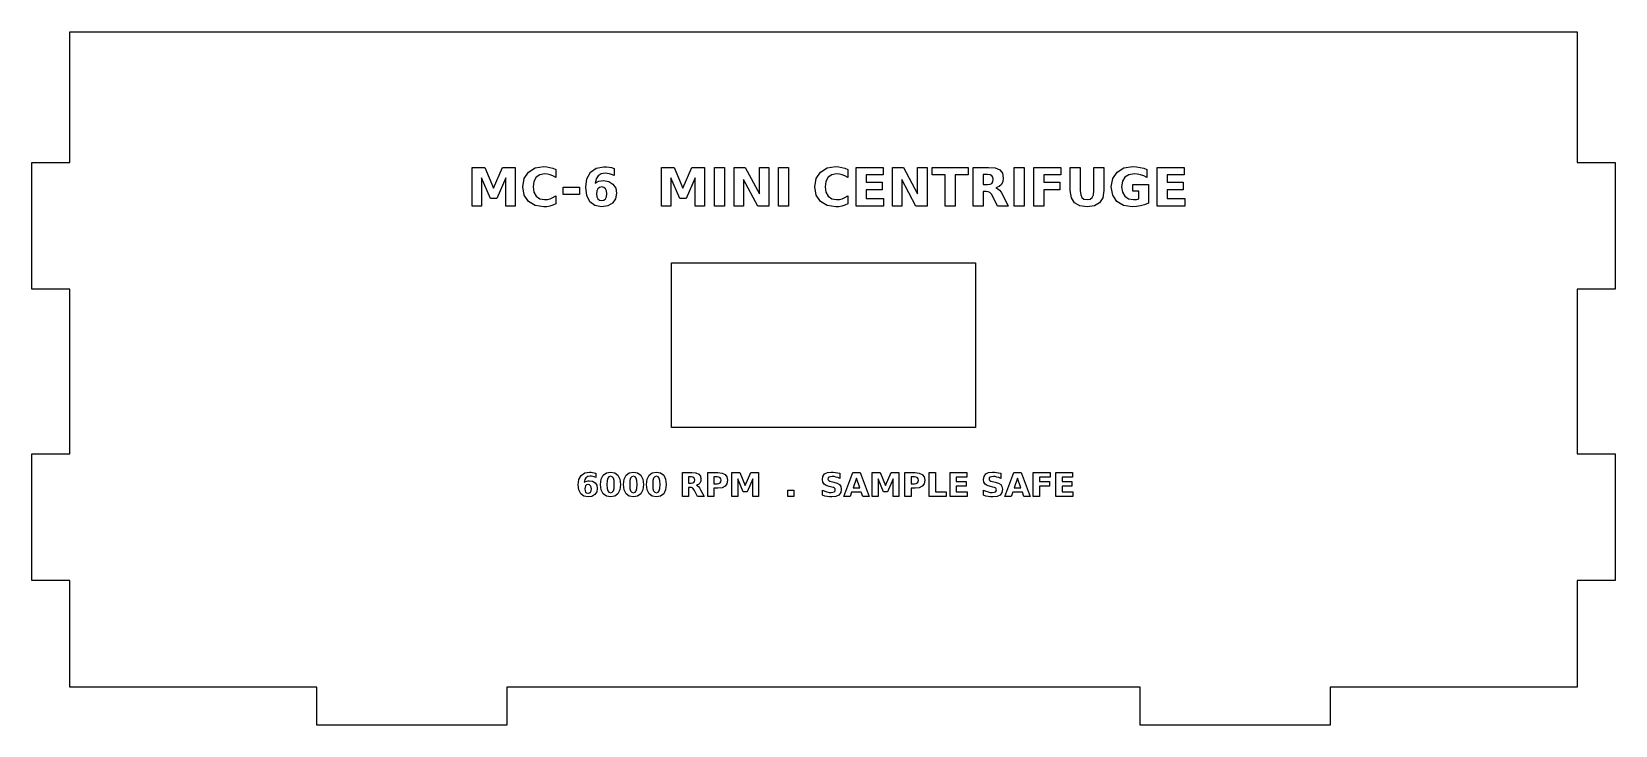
# Model space of a CAD drawing. Header units: millimetres. Extents: x 0 to 125, y 0 to 55.
import ezdxf

# ---------------------------------------------------------------- set-up
doc = ezdxf.new("R2010")
doc.units = ezdxf.units.MM
doc.layers.add('CUT', color=1, linetype='Continuous')
doc.layers.add('ENGRAVE', color=5, linetype='Continuous')

msp = doc.modelspace()

# ---------------------------------------------------------------- linework, layer by layer
at = {"layer": 'CUT'}
for points in [[(3, 3), (3, 11.428), (0, 11.428), (0, 21.428), (3, 21.428), (3, 34.4272), (0, 34.4272), (0, 44.4272), (3, 44.4272), (3, 54.76), (122, 54.76), (122, 44.4272), (125, 44.4272), (125, 34.4272), (122, 34.4272), (122, 21.428), (125, 21.428), (125, 11.428), (122, 11.428), (122, 3), (102.5, 3), (102.5, 0), (87.5, 0), (87.5, 3), (37.5, 3), (37.5, 0), (22.5, 0), (22.5, 3), (3, 3)], [(50.5, 23.5), (50.5, 36.5), (74.5, 36.5), (74.5, 23.5), (50.5, 23.5)]]:
    msp.add_lwpolyline(points, close=True, dxfattribs=at)
at = {"layer": 'ENGRAVE'}
for points in [[(34.7557, 44.0501), (35.7604, 44.0501), (36.4574, 42.4114), (37.1589, 44.0501), (38.1617, 44.0501), (38.1617, 40.988), (37.4155, 40.988), (37.4155, 43.2278), (36.71, 41.5767), (36.2093, 41.5767), (35.5038, 43.2278), (35.5038, 40.988), (34.7557, 40.988), (34.7557, 44.0501)], [(41.3635, 41.156), (41.1412, 41.0571), (40.91, 40.986), (40.6692, 40.9427), (40.4178, 40.9283), (39.7322, 41.0352), (39.2057, 41.3562), (38.8706, 41.86), (38.7588, 42.5157), (38.8706, 43.1733), (39.2057, 43.6773), (39.7322, 43.9982), (40.4178, 44.1052), (40.6692, 44.0908), (40.91, 44.0474), (41.1412, 43.9764), (41.3635, 43.8775), (41.3635, 43.2442), (41.1453, 43.3738), (40.9304, 43.4634), (40.7115, 43.5155), (40.4815, 43.5329), (40.104, 43.4652), (39.8167, 43.2619), (39.6356, 42.9402), (39.5752, 42.5157), (39.6356, 42.0926), (39.8167, 41.7709), (40.104, 41.5681), (40.4815, 41.5005), (40.7115, 41.5179), (40.9304, 41.5701), (41.1453, 41.6602), (41.3635, 41.7899), (41.3635, 41.156)], [(45.9671, 43.97), (45.9671, 43.4037), (45.7778, 43.484), (45.5996, 43.5402), (45.4296, 43.5731), (45.2636, 43.5841), (44.9501, 43.5351), (44.7143, 43.3879), (44.5585, 43.1449), (44.4846, 42.8071), (44.6254, 42.8949), (44.7773, 42.9574), (44.9427, 42.9953), (45.1225, 43.0079), (45.5464, 42.9392), (45.8798, 42.733), (46.0959, 42.416), (46.1679, 42.0137), (46.0874, 41.5704), (45.8457, 41.2249), (45.4692, 41.0024), (44.9827, 40.9283), (44.4535, 41.029), (44.0587, 41.3312), (43.8136, 41.819), (43.7319, 42.4751), (43.8276, 43.1525), (44.1145, 43.6675), (44.568, 43.9928), (45.1632, 44.1012), (45.3714, 44.093), (45.5733, 44.0684), (45.7712, 44.0274), (45.9671, 43.97)], [(49.7038, 44.0501), (50.7085, 44.0501), (51.4054, 42.4114), (52.107, 44.0501), (53.1097, 44.0501), (53.1097, 40.988), (52.3636, 40.988), (52.3636, 43.2278), (51.6581, 41.5767), (51.1574, 41.5767), (50.4519, 43.2278), (50.4519, 40.988), (49.7038, 40.988), (49.7038, 44.0501)], [(53.8834, 44.0501), (54.6729, 44.0501), (54.6729, 40.988), (53.8834, 40.988), (53.8834, 44.0501)], [(55.446, 44.0501), (56.3273, 44.0501), (57.441, 41.9501), (57.441, 44.0501), (58.1898, 44.0501), (58.1898, 40.988), (57.3078, 40.988), (56.1941, 43.088), (56.1941, 40.988), (55.446, 40.988), (55.446, 44.0501)], [(58.9608, 44.0501), (59.7503, 44.0501), (59.7503, 40.988), (58.9608, 40.988), (58.9608, 44.0501)], [(64.4136, 41.156), (64.1913, 41.0571), (63.9602, 40.986), (63.7193, 40.9427), (63.468, 40.9283), (62.7824, 41.0352), (62.2559, 41.3562), (61.9207, 41.86), (61.809, 42.5157), (61.9207, 43.1733), (62.2559, 43.6773), (62.7824, 43.9982), (63.468, 44.1052), (63.7193, 44.0908), (63.9602, 44.0474), (64.1913, 43.9764), (64.4136, 43.8775), (64.4136, 43.2442), (64.1954, 43.3738), (63.9805, 43.4634), (63.7616, 43.5155), (63.5316, 43.5329), (63.1541, 43.4652), (62.8668, 43.2619), (62.6857, 42.9402), (62.6253, 42.5157), (62.6857, 42.0926), (62.8668, 41.7709), (63.1541, 41.5681), (63.5316, 41.5005), (63.7616, 41.5179), (63.9805, 41.5701), (64.1954, 41.6602), (64.4136, 41.7899), (64.4136, 41.156)], [(65.0679, 44.0501), (67.1981, 44.0501), (67.1981, 43.4529), (65.8574, 43.4529), (65.8574, 42.8832), (67.1187, 42.8832), (67.1187, 42.2861), (65.8574, 42.2861), (65.8574, 41.5845), (67.2434, 41.5845), (67.2434, 40.988), (65.0679, 40.988), (65.0679, 44.0501)], [(67.937, 44.0501), (68.8184, 44.0501), (69.932, 41.9501), (69.932, 44.0501), (70.6808, 44.0501), (70.6808, 40.988), (69.7988, 40.988), (68.6852, 43.088), (68.6852, 40.988), (67.937, 40.988), (67.937, 44.0501)], [(71.0864, 44.0501), (73.9082, 44.0501), (73.9082, 43.4529), (72.893, 43.4529), (72.893, 40.988), (72.1036, 40.988), (72.1036, 43.4529), (71.0864, 43.4529), (71.0864, 44.0501)], [(75.1066, 42.1469), (75.1066, 40.988), (74.3171, 40.988), (74.3171, 44.0501), (75.5226, 44.0501), (76.0468, 43.9992), (76.4092, 43.8466), (76.6209, 43.5848), (76.6914, 43.2048), (76.6547, 42.9287), (76.5444, 42.7067), (76.3608, 42.5374), (76.1028, 42.4193), (76.2563, 42.3591), (76.3928, 42.2519), (76.5221, 42.0884), (76.6527, 41.8575), (77.0812, 40.988), (76.2406, 40.988), (75.8672, 41.7486), (75.7535, 41.9419), (75.6381, 42.0623), (75.5033, 42.1258), (75.3297, 42.1469), (75.1066, 42.1469)], [(77.5511, 44.0501), (78.3406, 44.0501), (78.3406, 40.988), (77.5511, 40.988), (77.5511, 44.0501)], [(79.1136, 44.0501), (81.2438, 44.0501), (81.2438, 43.4529), (79.9031, 43.4529), (79.9031, 42.8832), (81.1644, 42.8832), (81.1644, 42.2861), (79.9031, 42.2861), (79.9031, 40.988), (79.1136, 40.988), (79.1136, 44.0501)], [(81.9828, 44.0501), (82.7722, 44.0501), (82.7722, 42.2145), (82.8032, 41.8892), (82.8962, 41.6718), (83.0595, 41.5498), (83.3012, 41.5091), (83.5443, 41.5498), (83.708, 41.6718), (83.8011, 41.8892), (83.8321, 42.2145), (83.8321, 44.0501), (84.6215, 44.0501), (84.6215, 42.2145), (84.54, 41.6472), (84.2954, 41.2459), (83.8841, 41.0077), (83.3012, 40.9283), (82.7196, 41.0077), (82.3082, 41.2459), (82.0641, 41.6472), (81.9828, 42.2145), (81.9828, 44.0501)], [(88.1449, 41.2157), (87.844, 41.0899), (87.532, 40.9998), (87.2091, 40.9462), (86.8758, 40.9283), (86.1901, 41.0352), (85.6637, 41.3562), (85.3285, 41.86), (85.2168, 42.5157), (85.3304, 43.1771), (85.6715, 43.6806), (86.2111, 43.999), (86.9191, 44.1052), (87.2178, 44.0908), (87.5038, 44.0474), (87.776, 43.9764), (88.0321, 43.8775), (88.0321, 43.2442), (87.7768, 43.3708), (87.5228, 43.4608), (87.2692, 43.5149), (87.0149, 43.5329), (86.5977, 43.467), (86.2884, 43.2691), (86.0969, 42.9492), (86.0331, 42.5157), (86.0946, 42.0852), (86.2792, 41.765), (86.577, 41.5666), (86.9781, 41.5005), (87.0971, 41.5043), (87.2072, 41.5156), (87.3074, 41.5356), (87.3968, 41.5642), (87.3968, 42.1588), (86.9145, 42.1588), (86.9145, 42.6883), (88.1449, 42.6883), (88.1449, 41.2157)], [(88.8406, 44.0501), (90.9708, 44.0501), (90.9708, 43.4529), (89.63, 43.4529), (89.63, 42.8832), (90.8913, 42.8832), (90.8913, 42.2861), (89.63, 42.2861), (89.63, 41.5845), (91.016, 41.5845), (91.016, 40.988), (88.8406, 40.988), (88.8406, 44.0501)], [(75.4386, 42.6923), (75.6516, 42.7152), (75.7943, 42.7842), (75.875, 42.9064), (75.9019, 43.088), (75.875, 43.2675), (75.7943, 43.3872), (75.6516, 43.4552), (75.4386, 43.4778), (75.1066, 43.4778), (75.1066, 42.6923), (75.4386, 42.6923)], [(41.9561, 42.4954), (43.2437, 42.4954), (43.2437, 41.8989), (41.9561, 41.8989), (41.9561, 42.4954)], [(44.9912, 42.4993), (44.8098, 42.4657), (44.6802, 42.3648), (44.6024, 42.1971), (44.5765, 41.9619), (44.6024, 41.7269), (44.6802, 41.5589), (44.8098, 41.4585), (44.9912, 41.4251), (45.1737, 41.4585), (45.3036, 41.5589), (45.3814, 41.7269), (45.4073, 41.9619), (45.3814, 42.1971), (45.3036, 42.3648), (45.1737, 42.4657), (44.9912, 42.4993)], [(44.5224, 19.91), (44.5224, 19.5594), (44.4052, 19.6092), (44.2949, 19.6439), (44.1897, 19.6643), (44.0869, 19.6711), (43.8928, 19.6408), (43.7469, 19.5497), (43.6504, 19.3992), (43.6047, 19.1901), (43.6918, 19.2445), (43.7859, 19.2832), (43.8883, 19.3066), (43.9996, 19.3144), (44.262, 19.2719), (44.4684, 19.1442), (44.6021, 18.948), (44.6467, 18.699), (44.5969, 18.4245), (44.4473, 18.2107), (44.2142, 18.0729), (43.913, 18.027), (43.5854, 18.0894), (43.341, 18.2765), (43.1893, 18.5784), (43.1387, 18.9846), (43.1979, 19.4039), (43.3756, 19.7227), (43.6563, 19.9241), (44.0248, 19.9912), (44.1536, 19.9862), (44.2787, 19.9709), (44.4012, 19.9455), (44.5224, 19.91)], [(43.9183, 18.9996), (43.806, 18.9788), (43.7258, 18.9163), (43.6776, 18.8125), (43.6616, 18.6669), (43.6776, 18.5214), (43.7258, 18.4174), (43.806, 18.3553), (43.9183, 18.3346), (44.0313, 18.3553), (44.1117, 18.4174), (44.1598, 18.5214), (44.1759, 18.6669), (44.1598, 18.8125), (44.1117, 18.9163), (44.0313, 18.9788), (43.9183, 18.9996)], [(46.4712, 19.0098), (46.4204, 18.5926), (46.2681, 18.283), (46.0224, 18.091), (45.6916, 18.027), (45.3599, 18.091), (45.1139, 18.283), (44.9616, 18.5926), (44.9108, 19.0098), (44.9616, 19.428), (45.1139, 19.7377), (45.3599, 19.9297), (45.6916, 19.9937), (46.0224, 19.9297), (46.2681, 19.7377), (46.4204, 19.428), (46.4712, 19.0098)], [(45.9825, 19.0138), (45.9658, 19.3167), (45.9159, 19.5143), (45.8265, 19.6234), (45.6916, 19.6598), (45.5568, 19.6234), (45.467, 19.5143), (45.4164, 19.3167), (45.3995, 19.0138), (45.4164, 18.7073), (45.467, 18.5068), (45.5568, 18.3965), (45.6916, 18.3597), (45.8257, 18.3965), (45.915, 18.5068), (45.9656, 18.7073), (45.9825, 19.0138)], [(48.2802, 19.0098), (48.2295, 18.5926), (48.0771, 18.283), (47.8314, 18.091), (47.5006, 18.027), (47.1689, 18.091), (46.923, 18.283), (46.7706, 18.5926), (46.7198, 19.0098), (46.7706, 19.428), (46.923, 19.7377), (47.1689, 19.9297), (47.5006, 19.9937), (47.8314, 19.9297), (48.0771, 19.7377), (48.2295, 19.428), (48.2802, 19.0098)], [(47.7915, 19.0138), (47.7749, 19.3167), (47.7249, 19.5143), (47.6355, 19.6234), (47.5006, 19.6598), (47.3659, 19.6234), (47.276, 19.5143), (47.2254, 19.3167), (47.2085, 19.0138), (47.2254, 18.7073), (47.276, 18.5068), (47.3659, 18.3965), (47.5006, 18.3597), (47.6347, 18.3965), (47.7241, 18.5068), (47.7747, 18.7073), (47.7915, 19.0138)], [(50.0893, 19.0098), (50.0385, 18.5926), (49.8861, 18.283), (49.6405, 18.091), (49.3097, 18.027), (48.978, 18.091), (48.732, 18.283), (48.5796, 18.5926), (48.5289, 19.0098), (48.5796, 19.428), (48.732, 19.7377), (48.978, 19.9297), (49.3097, 19.9937), (49.6405, 19.9297), (49.8861, 19.7377), (50.0385, 19.428), (50.0893, 19.0098)], [(49.6005, 19.0138), (49.5839, 19.3167), (49.5339, 19.5143), (49.4445, 19.6234), (49.3097, 19.6598), (49.1749, 19.6234), (49.085, 19.5143), (49.0344, 19.3167), (49.0176, 19.0138), (49.0344, 18.7073), (49.085, 18.5068), (49.1749, 18.3965), (49.3097, 18.3597), (49.4437, 18.3965), (49.5331, 18.5068), (49.5837, 18.7073), (49.6005, 19.0138)], [(51.8463, 18.7814), (51.8463, 18.064), (51.3576, 18.064), (51.3576, 19.9596), (52.1039, 19.9596), (52.4284, 19.9281), (52.6527, 19.8336), (52.7837, 19.6715), (52.8274, 19.4363), (52.8046, 19.2654), (52.7364, 19.128), (52.6227, 19.0232), (52.463, 18.95), (52.558, 18.9128), (52.6425, 18.8464), (52.7226, 18.7452), (52.8034, 18.6023), (53.0687, 18.064), (52.5483, 18.064), (52.3171, 18.5348), (52.2468, 18.6545), (52.1754, 18.729), (52.0919, 18.7683), (51.9844, 18.7814), (51.8463, 18.7814)], [(52.0519, 19.119), (52.1837, 19.1332), (52.272, 19.1759), (52.322, 19.2516), (52.3387, 19.364), (52.322, 19.4751), (52.272, 19.5492), (52.1837, 19.5913), (52.0519, 19.6053), (51.8463, 19.6053), (51.8463, 19.119), (52.0519, 19.119)], [(53.3596, 19.9596), (54.1705, 19.9596), (54.4903, 19.9193), (54.7258, 19.7987), (54.8711, 19.6041), (54.9196, 19.3412), (54.8711, 19.0772), (54.7258, 18.8822), (54.4903, 18.7618), (54.1705, 18.7217), (53.8483, 18.7217), (53.8483, 18.064), (53.3596, 18.064), (53.3596, 19.9596)], [(53.8483, 19.6053), (53.8483, 19.076), (54.1185, 19.076), (54.2445, 19.0932), (54.3382, 19.145), (54.3964, 19.2286), (54.4158, 19.3412), (54.3964, 19.4535), (54.3382, 19.5367), (54.2445, 19.5881), (54.1185, 19.6053), (53.8483, 19.6053)], [(55.2653, 19.9596), (55.8873, 19.9596), (56.3187, 18.9452), (56.753, 19.9596), (57.3737, 19.9596), (57.3737, 18.064), (56.9118, 18.064), (56.9118, 19.4505), (56.4751, 18.4284), (56.1651, 18.4284), (55.7284, 19.4505), (55.7284, 18.064), (55.2653, 18.064), (55.2653, 19.9596)], [(63.7795, 19.8998), (63.7795, 19.4985), (63.6253, 19.5597), (63.4748, 19.6037), (63.3306, 19.6305), (63.1945, 19.6394), (63.0421, 19.6274), (62.9353, 19.5911), (62.8725, 19.5298), (62.8516, 19.4416), (62.8657, 19.3736), (62.9081, 19.3226), (62.9876, 19.2833), (63.1132, 19.2498), (63.3212, 19.208), (63.5916, 19.1278), (63.7705, 19.0146), (63.8708, 18.858), (63.9042, 18.6466), (63.8577, 18.3734), (63.7181, 18.1802), (63.483, 18.0653), (63.1498, 18.027), (62.9694, 18.0357), (62.7882, 18.0616), (62.6066, 18.104), (62.425, 18.1631), (62.425, 18.5755), (62.6036, 18.491), (62.776, 18.43), (62.9425, 18.3935), (63.1031, 18.3813), (63.2444, 18.3946), (63.348, 18.4345), (63.4117, 18.4995), (63.433, 18.5872), (63.4185, 18.6658), (63.3753, 18.7242), (63.2888, 18.77), (63.1449, 18.8107), (62.9556, 18.8525), (62.7094, 18.9315), (62.5396, 19.0467), (62.4412, 19.2031), (62.4084, 19.4058), (62.4541, 19.6563), (62.5912, 19.8413), (62.814, 19.9556), (63.1169, 19.9937), (63.2754, 19.9878), (63.4382, 19.9701), (63.606, 19.9408), (63.7795, 19.8998)], [(65.4833, 18.4093), (64.7191, 18.4093), (64.5985, 18.064), (64.1069, 18.064), (64.8089, 19.9596), (65.3919, 19.9596), (66.0939, 18.064), (65.6027, 18.064), (65.4833, 18.4093)], [(64.841, 18.7611), (65.3602, 18.7611), (65.101, 19.5151), (64.841, 18.7611)], [(66.3454, 19.9596), (66.9673, 19.9596), (67.3988, 18.9452), (67.833, 19.9596), (68.4538, 19.9596), (68.4538, 18.064), (67.9919, 18.064), (67.9919, 19.4505), (67.5552, 18.4284), (67.2452, 18.4284), (66.8085, 19.4505), (66.8085, 18.064), (66.3454, 18.064), (66.3454, 19.9596)], [(68.9328, 19.9596), (69.7436, 19.9596), (70.0635, 19.9193), (70.299, 19.7987), (70.4443, 19.6041), (70.4928, 19.3412), (70.4443, 19.0772), (70.299, 18.8822), (70.0635, 18.7618), (69.7436, 18.7217), (69.4215, 18.7217), (69.4215, 18.064), (68.9328, 18.064), (68.9328, 19.9596)], [(69.4215, 19.6053), (69.4215, 19.076), (69.6916, 19.076), (69.8177, 19.0932), (69.9114, 19.145), (69.9696, 19.2286), (69.989, 19.3412), (69.9696, 19.4535), (69.9114, 19.5367), (69.8177, 19.5881), (69.6916, 19.6053), (69.4215, 19.6053)], [(70.8385, 19.9596), (71.3272, 19.9596), (71.3272, 18.4333), (72.1852, 18.4333), (72.1852, 18.064), (70.8385, 18.064), (70.8385, 19.9596)], [(72.4952, 19.9596), (73.8139, 19.9596), (73.8139, 19.5899), (72.9839, 19.5899), (72.9839, 19.2372), (73.7647, 19.2372), (73.7647, 18.8676), (72.9839, 18.8676), (72.9839, 18.4333), (73.8419, 18.4333), (73.8419, 18.064), (72.4952, 18.064), (72.4952, 19.9596)], [(76.4951, 19.8998), (76.4951, 19.4985), (76.3409, 19.5597), (76.1904, 19.6037), (76.0462, 19.6305), (75.9101, 19.6394), (75.7578, 19.6274), (75.6509, 19.5911), (75.5882, 19.5298), (75.5672, 19.4416), (75.5814, 19.3736), (75.6237, 19.3226), (75.7032, 19.2833), (75.8289, 19.2498), (76.0369, 19.208), (76.3072, 19.1278), (76.4862, 19.0146), (76.5864, 18.858), (76.6198, 18.6466), (76.5733, 18.3734), (76.4338, 18.1802), (76.1986, 18.0653), (75.8654, 18.027), (75.685, 18.0357), (75.5039, 18.0616), (75.3223, 18.104), (75.1407, 18.1631), (75.1407, 18.5755), (75.3192, 18.491), (75.4917, 18.43), (75.6581, 18.3935), (75.8187, 18.3813), (75.96, 18.3946), (76.0637, 18.4345), (76.1274, 18.4995), (76.1486, 18.5872), (76.1342, 18.6658), (76.0909, 18.7242), (76.0045, 18.77), (75.8605, 18.8107), (75.6712, 18.8525), (75.425, 18.9315), (75.2552, 19.0467), (75.1568, 19.2031), (75.124, 19.4058), (75.1697, 19.6563), (75.3068, 19.8413), (75.5297, 19.9556), (75.8325, 19.9937), (75.9911, 19.9878), (76.1539, 19.9701), (76.3216, 19.9408), (76.4951, 19.8998)], [(78.1989, 18.4093), (77.4348, 18.4093), (77.3141, 18.064), (76.8225, 18.064), (77.5245, 19.9596), (78.1075, 19.9596), (78.8095, 18.064), (78.3184, 18.064), (78.1989, 18.4093)], [(77.5566, 18.7611), (78.0758, 18.7611), (77.8166, 19.5151), (77.5566, 18.7611)], [(79.061, 19.9596), (80.3797, 19.9596), (80.3797, 19.5899), (79.5497, 19.5899), (79.5497, 19.2372), (80.3305, 19.2372), (80.3305, 18.8676), (79.5497, 18.8676), (79.5497, 18.064), (79.061, 18.064), (79.061, 19.9596)], [(80.8371, 19.9596), (82.1558, 19.9596), (82.1558, 19.5899), (81.3258, 19.5899), (81.3258, 19.2372), (82.1066, 19.2372), (82.1066, 18.8676), (81.3258, 18.8676), (81.3258, 18.4333), (82.1838, 18.4333), (82.1838, 18.064), (80.8371, 18.064), (80.8371, 19.9596)], [(59.6894, 18.5552), (60.1464, 18.5552), (60.1464, 18.064), (59.6894, 18.064), (59.6894, 18.5552)]]:
    msp.add_lwpolyline(points, close=True, dxfattribs=at)

doc.saveas('drawing.dxf')
